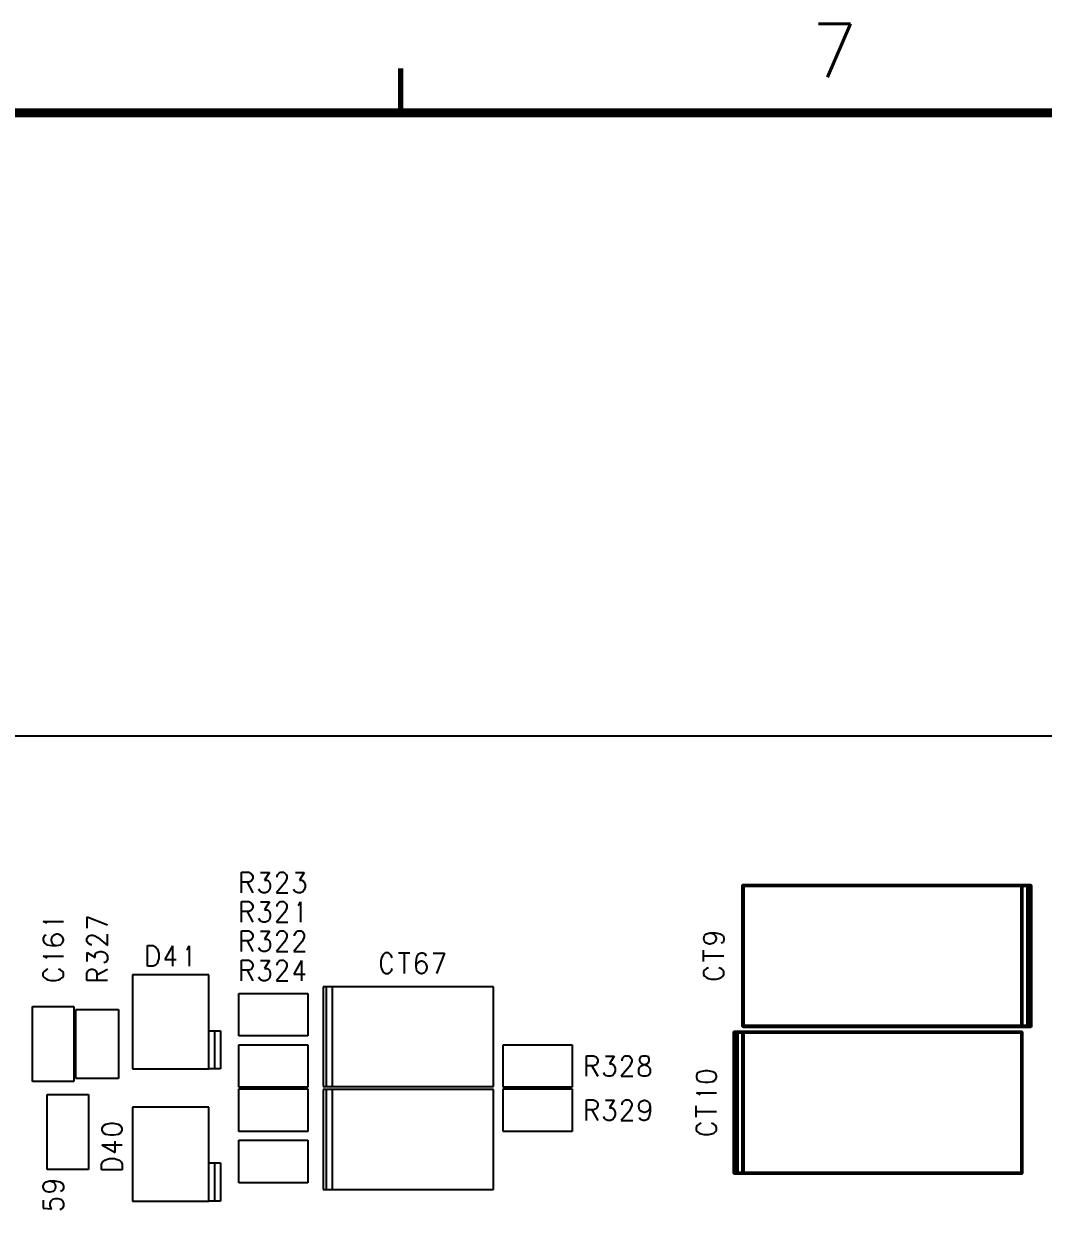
# Model space of a CAD drawing. Extents: x 295 to 953, y 10 to 290.
# Drawn here: x 763.3 to 820.6, y 223.1 to 290 of the extents above; entities that cross this region are included whole.
import ezdxf
from ezdxf.enums import TextEntityAlignment as Align

# ---------------------------------------------------------------- set-up
doc = ezdxf.new("R2010")
doc.units = 0
doc.header["$LTSCALE"] = 5
doc.header["$MEASUREMENT"] = 0
doc.layers.get('0').update_dxf_attribs({"linetype": 'CONTINUOUS', "lineweight": 25})
for name, color, linetype in [('13_C-SILK_GBR', 7, 'CONTINUOUS'), ('문자', 4, 'CONTINUOUS'), ('테두리', 3, 'CONTINUOUS')]:
    doc.layers.add(name, color=color, linetype=linetype)
doc.styles.get("Standard").update_dxf_attribs({"font": 'simplex.shx'})

# ---------------------------------------------------------------- blocks, each defined once
blk = doc.blocks.new('C')
at = {"layer": '테두리'}
for points, const_width in [([(307.5, 287.5), (307.5, 285)], 0.3), ([(15, 285), (15, 15), (405, 15), (405, 285), (15, 285)], 0.5)]:
    blk.add_lwpolyline(points, dxfattribs=dict(at, const_width=const_width))
at = {"layer": '문자'}
blk.add_text('7', height=3, dxfattribs=at).set_placement((331.875, 288.5), align=Align.MIDDLE)

msp = doc.modelspace()

# ---------------------------------------------------------------- linework, layer by layer
at = {"layer": '13_C-SILK_GBR'}
for p, q in [((505.478, 250), (865.178, 250)), ((775.523, 241.173), (775.523, 242.328)), ((775.523, 242.328), (775.932, 242.328)), ((775.932, 241.768), (775.523, 241.768)), ((775.837, 241.768), (776.162, 241.173)), ((775.932, 242.328), (776.066, 242.258)), ((776.066, 241.819), (775.932, 241.768)), ((776.066, 242.258), (776.111, 242.205)), ((776.111, 241.89), (776.066, 241.819)), ((776.111, 242.205), (776.162, 242.1)), ((776.162, 241.994), (776.111, 241.89)), ((776.162, 242.1), (776.162, 241.994)), ((776.594, 242.309), (777.092, 242.309)), ((777.092, 242.309), (776.818, 241.872)), ((776.818, 241.872), (776.959, 241.872)), ((776.959, 241.872), (777.048, 241.819)), ((777.048, 241.819), (777.092, 241.768)), ((777.092, 241.768), (777.143, 241.61)), ((777.94, 241.715), (777.487, 241.173)), ((777.531, 242.1), (777.576, 242.205)), ((777.531, 242.047), (777.531, 242.1)), ((777.576, 242.205), (777.62, 242.258)), ((777.62, 242.258), (777.709, 242.328)), ((777.709, 242.328), (777.896, 242.328)), ((777.896, 242.328), (777.985, 242.258)), ((778.03, 241.89), (777.94, 241.715)), ((777.985, 242.258), (778.03, 242.205)), ((778.03, 242.205), (778.074, 242.1)), ((778.074, 241.994), (778.03, 241.89)), ((778.074, 242.1), (778.074, 241.994)), ((778.558, 242.309), (779.056, 242.309)), ((779.056, 242.309), (778.782, 241.872)), ((778.782, 241.872), (778.922, 241.872)), ((778.922, 241.872), (779.011, 241.819)), ((779.011, 241.819), (779.056, 241.768)), ((779.056, 241.768), (779.107, 241.61)), ((776.549, 241.278), (776.505, 241.382)), ((776.594, 241.225), (776.549, 241.278)), ((776.728, 241.173), (776.594, 241.225)), ((776.87, 241.173), (776.728, 241.173)), ((777.003, 241.225), (776.87, 241.173)), ((777.092, 241.329), (777.003, 241.225)), ((777.143, 241.488), (777.092, 241.329)), ((777.143, 241.61), (777.143, 241.488)), ((777.487, 241.173), (778.125, 241.173)), ((778.513, 241.278), (778.468, 241.382)), ((778.558, 241.225), (778.513, 241.278)), ((778.691, 241.173), (778.558, 241.225)), ((778.833, 241.173), (778.691, 241.173)), ((778.967, 241.225), (778.833, 241.173)), ((779.056, 241.329), (778.967, 241.225)), ((779.107, 241.488), (779.056, 241.329)), ((779.107, 241.61), (779.107, 241.488)), ((803.674, 241.602), (803.699, 241.626)), ((803.699, 241.626), (803.674, 241.602)), ((803.674, 241.585), (803.674, 241.602)), ((803.674, 241.602), (803.674, 241.569)), ((803.674, 233.665), (803.674, 241.585)), ((803.674, 241.569), (803.699, 241.544)), ((803.699, 241.626), (803.732, 241.626)), ((803.715, 241.626), (803.699, 241.626)), ((819.39, 241.626), (803.715, 241.626)), ((803.715, 241.544), (819.39, 241.544)), ((803.732, 241.626), (803.756, 241.602)), ((803.756, 241.585), (803.756, 233.665)), ((819.374, 241.626), (819.349, 241.602)), ((819.349, 241.602), (819.374, 241.626)), ((819.349, 241.602), (819.349, 241.569)), ((819.349, 241.585), (819.349, 241.602)), ((819.349, 233.665), (819.349, 241.585)), ((819.349, 241.569), (819.374, 241.544)), ((819.39, 241.626), (819.374, 241.626)), ((819.374, 241.626), (819.407, 241.626)), ((819.72, 241.626), (819.39, 241.626)), ((819.39, 241.544), (819.72, 241.544)), ((819.39, 241.544), (819.407, 241.544)), ((819.431, 241.602), (819.407, 241.626)), ((819.407, 241.626), (819.431, 241.602)), ((819.407, 241.544), (819.431, 241.569)), ((819.431, 241.569), (819.431, 241.602)), ((819.431, 241.585), (819.431, 233.665)), ((819.704, 241.626), (819.679, 241.602)), ((819.679, 241.602), (819.704, 241.626)), ((819.679, 241.602), (819.679, 241.569)), ((819.679, 241.585), (819.679, 241.602)), ((819.679, 233.665), (819.679, 241.585)), ((819.679, 241.569), (819.704, 241.544)), ((819.72, 241.626), (819.704, 241.626)), ((819.704, 241.626), (819.737, 241.626)), ((819.885, 241.626), (819.72, 241.626)), ((819.72, 241.544), (819.885, 241.544)), ((819.72, 241.544), (819.737, 241.544)), ((819.737, 241.626), (819.761, 241.602)), ((819.761, 241.602), (819.737, 241.626)), ((819.737, 241.544), (819.761, 241.569)), ((819.761, 241.569), (819.761, 241.602)), ((819.761, 241.585), (819.761, 233.665)), ((819.844, 241.602), (819.869, 241.626)), ((819.844, 241.585), (819.844, 241.602)), ((819.844, 233.665), (819.844, 241.585)), ((819.869, 241.626), (819.902, 241.626)), ((819.885, 241.544), (819.902, 241.544)), ((819.926, 241.602), (819.902, 241.626)), ((819.902, 241.626), (819.926, 241.602)), ((819.902, 241.544), (819.926, 241.569)), ((819.926, 241.569), (819.926, 241.602)), ((819.926, 241.585), (819.926, 233.665)), ((775.523, 239.523), (775.523, 240.678)), ((775.523, 240.678), (775.932, 240.678)), ((775.932, 240.678), (776.066, 240.608)), ((776.066, 240.608), (776.111, 240.555)), ((776.111, 240.555), (776.162, 240.45)), ((776.162, 240.344), (776.111, 240.24)), ((776.162, 240.45), (776.162, 240.344)), ((776.594, 240.659), (777.092, 240.659)), ((777.092, 240.659), (776.818, 240.222)), ((777.531, 240.45), (777.576, 240.555)), ((777.531, 240.397), (777.531, 240.45)), ((777.576, 240.555), (777.62, 240.608)), ((777.62, 240.608), (777.709, 240.678)), ((777.709, 240.678), (777.896, 240.678)), ((777.896, 240.678), (777.985, 240.608)), ((777.985, 240.608), (778.03, 240.555)), ((778.03, 240.555), (778.074, 240.45)), ((778.074, 240.344), (778.03, 240.24)), ((778.074, 240.45), (778.074, 240.344)), ((778.718, 240.45), (778.769, 240.503)), ((778.769, 240.503), (778.845, 240.659)), ((778.845, 240.659), (778.845, 239.523)), ((766.856, 239.191), (766.856, 239.829)), ((766.856, 239.829), (767.993, 239.369)), ((775.932, 240.118), (775.523, 240.118)), ((775.837, 240.118), (776.162, 239.523)), ((776.066, 240.169), (775.932, 240.118)), ((776.111, 240.24), (776.066, 240.169)), ((776.549, 239.628), (776.505, 239.732)), ((776.818, 240.222), (776.959, 240.222)), ((776.959, 240.222), (777.048, 240.169)), ((777.092, 239.679), (777.003, 239.575)), ((777.048, 240.169), (777.092, 240.118)), ((777.092, 240.118), (777.143, 239.96)), ((777.143, 239.838), (777.092, 239.679)), ((777.143, 239.96), (777.143, 239.838)), ((777.94, 240.065), (777.487, 239.523)), ((778.03, 240.24), (777.94, 240.065)), ((764.537, 239.491), (764.381, 239.567)), ((764.381, 239.567), (765.518, 239.567)), ((764.59, 239.44), (764.537, 239.491)), ((775.523, 237.873), (775.523, 239.028)), ((775.523, 239.028), (775.932, 239.028)), ((775.932, 239.028), (776.066, 238.958)), ((776.594, 239.575), (776.549, 239.628)), ((776.728, 239.523), (776.594, 239.575)), ((776.594, 239.009), (777.092, 239.009)), ((776.87, 239.523), (776.728, 239.523)), ((777.092, 239.009), (776.818, 238.572)), ((777.003, 239.575), (776.87, 239.523)), ((777.487, 239.523), (778.125, 239.523)), ((777.62, 238.958), (777.709, 239.028)), ((777.709, 239.028), (777.896, 239.028)), ((777.896, 239.028), (777.985, 238.958)), ((778.602, 238.958), (778.691, 239.028)), ((778.691, 239.028), (778.878, 239.028)), ((778.878, 239.028), (778.967, 238.958)), ((764.432, 238.745), (764.381, 238.599)), ((764.381, 238.599), (764.381, 238.503)), ((764.381, 238.503), (764.432, 238.356)), ((764.537, 238.797), (764.432, 238.745)), ((764.432, 238.356), (764.59, 238.254)), ((764.871, 238.694), (764.818, 238.547)), ((764.818, 238.547), (764.818, 238.503)), ((764.818, 238.503), (764.871, 238.356)), ((764.975, 238.797), (764.871, 238.694)), ((764.871, 238.356), (764.975, 238.254)), ((765.133, 238.848), (764.975, 238.797)), ((765.202, 238.848), (765.133, 238.848)), ((765.361, 238.797), (765.202, 238.848)), ((765.465, 238.694), (765.361, 238.797)), ((765.361, 238.254), (765.465, 238.356)), ((765.518, 238.547), (765.465, 238.694)), ((765.465, 238.356), (765.518, 238.503)), ((765.518, 238.503), (765.518, 238.547)), ((766.838, 238.618), (766.907, 238.707)), ((766.838, 238.432), (766.838, 238.618)), ((766.907, 238.343), (766.838, 238.432)), ((766.907, 238.707), (766.96, 238.752)), ((766.96, 238.298), (766.907, 238.343)), ((766.96, 238.752), (767.065, 238.797)), ((767.065, 238.797), (767.171, 238.797)), ((767.171, 238.797), (767.275, 238.752)), ((767.275, 238.752), (767.45, 238.663)), ((767.45, 238.663), (767.993, 238.209)), ((767.993, 238.209), (767.993, 238.848)), ((775.932, 238.468), (775.523, 238.468)), ((775.837, 238.468), (776.162, 237.873)), ((776.066, 238.519), (775.932, 238.468)), ((776.066, 238.958), (776.111, 238.905)), ((776.111, 238.59), (776.066, 238.519)), ((776.111, 238.905), (776.162, 238.8)), ((776.162, 238.694), (776.111, 238.59)), ((776.162, 238.8), (776.162, 238.694)), ((776.818, 238.572), (776.959, 238.572)), ((776.959, 238.572), (777.048, 238.519)), ((777.048, 238.519), (777.092, 238.468)), ((777.092, 238.468), (777.143, 238.31)), ((777.94, 238.415), (777.487, 237.873)), ((777.531, 238.8), (777.576, 238.905)), ((777.531, 238.747), (777.531, 238.8)), ((777.576, 238.905), (777.62, 238.958)), ((778.03, 238.59), (777.94, 238.415)), ((777.985, 238.958), (778.03, 238.905)), ((778.03, 238.905), (778.074, 238.8)), ((778.074, 238.694), (778.03, 238.59)), ((778.074, 238.8), (778.074, 238.694)), ((778.922, 238.415), (778.468, 237.873)), ((778.513, 238.8), (778.558, 238.905)), ((778.513, 238.747), (778.513, 238.8)), ((778.558, 238.905), (778.602, 238.958)), ((779.011, 238.59), (778.922, 238.415)), ((778.967, 238.958), (779.011, 238.905)), ((779.011, 238.905), (779.056, 238.8)), ((779.056, 238.694), (779.011, 238.59)), ((779.056, 238.8), (779.056, 238.694)), ((801.506, 238.627), (801.557, 238.778)), ((801.506, 238.582), (801.506, 238.627)), ((801.557, 238.435), (801.506, 238.582)), ((801.557, 238.778), (801.662, 238.874)), ((801.662, 238.333), (801.557, 238.435)), ((801.662, 238.874), (801.872, 238.925)), ((801.821, 238.288), (801.662, 238.333)), ((801.872, 238.925), (802.047, 238.874)), ((801.872, 238.925), (802.153, 238.925)), ((802.047, 238.333), (801.872, 238.288)), ((802.047, 238.874), (802.153, 238.778)), ((802.153, 238.435), (802.047, 238.333)), ((802.153, 238.925), (802.433, 238.874)), ((802.153, 238.778), (802.205, 238.627)), ((802.205, 238.582), (802.153, 238.435)), ((802.205, 238.627), (802.205, 238.582)), ((802.433, 238.874), (802.59, 238.778)), ((802.59, 238.384), (802.486, 238.333)), ((802.59, 238.778), (802.643, 238.627)), ((802.643, 238.531), (802.59, 238.384)), ((802.643, 238.627), (802.643, 238.531)), ((764.59, 238.254), (764.871, 238.209)), ((764.871, 238.209), (765.133, 238.209)), ((764.975, 238.254), (765.133, 238.209)), ((765.133, 238.209), (765.361, 238.254)), ((766.856, 237.316), (766.856, 237.815)), ((766.856, 237.815), (767.293, 237.541)), ((767.065, 238.254), (766.96, 238.298)), ((767.118, 238.254), (767.065, 238.254)), ((767.293, 237.681), (767.346, 237.77)), ((767.293, 237.541), (767.293, 237.681)), ((767.346, 237.77), (767.397, 237.815)), ((767.397, 237.815), (767.555, 237.866)), ((767.555, 237.866), (767.677, 237.866)), ((767.677, 237.866), (767.836, 237.815)), ((767.836, 237.815), (767.94, 237.726)), ((767.94, 237.726), (767.993, 237.592)), ((770.24, 238.203), (770.558, 238.203)), ((770.24, 237.048), (770.24, 238.203)), ((770.558, 238.203), (770.692, 238.133)), ((770.692, 238.133), (770.781, 238.028)), ((770.781, 238.028), (770.826, 237.922)), ((770.826, 237.922), (770.877, 237.765)), ((770.877, 237.765), (770.877, 237.485)), ((771.642, 238.184), (771.222, 237.432)), ((771.642, 238.184), (771.642, 237.048)), ((772.451, 237.975), (772.502, 238.028)), ((772.502, 238.028), (772.58, 238.184)), ((772.58, 238.184), (772.58, 237.048)), ((776.549, 237.978), (776.505, 238.082)), ((776.594, 237.925), (776.549, 237.978)), ((776.728, 237.873), (776.594, 237.925)), ((776.87, 237.873), (776.728, 237.873)), ((777.003, 237.925), (776.87, 237.873)), ((777.092, 238.029), (777.003, 237.925)), ((777.143, 238.188), (777.092, 238.029)), ((777.143, 238.31), (777.143, 238.188)), ((777.487, 237.873), (778.125, 237.873)), ((778.468, 237.873), (779.107, 237.873)), ((783.527, 237.721), (783.443, 237.615)), ((783.61, 237.79), (783.527, 237.721)), ((783.781, 237.79), (783.61, 237.79)), ((783.866, 237.721), (783.781, 237.79)), ((783.955, 237.615), (783.866, 237.721)), ((784.342, 237.79), (784.981, 237.79)), ((784.661, 237.79), (784.661, 236.635)), ((785.471, 237.721), (785.369, 237.562)), ((785.618, 237.772), (785.471, 237.721)), ((785.714, 237.772), (785.618, 237.772)), ((785.86, 237.721), (785.714, 237.772)), ((785.912, 237.615), (785.86, 237.721)), ((786.306, 237.772), (786.944, 237.772)), ((786.944, 237.772), (786.484, 236.635)), ((801.488, 237.307), (801.488, 237.943)), ((801.872, 238.288), (801.821, 238.288)), ((764.537, 237.528), (764.381, 237.604)), ((764.381, 237.604), (765.518, 237.604)), ((764.59, 237.477), (764.537, 237.528)), ((767.887, 237.272), (767.783, 237.227)), ((767.94, 237.316), (767.887, 237.272)), ((767.993, 237.45), (767.94, 237.316)), ((767.993, 237.592), (767.993, 237.45)), ((770.558, 237.048), (770.24, 237.048)), ((770.692, 237.1), (770.558, 237.048)), ((770.781, 237.204), (770.692, 237.1)), ((770.826, 237.328), (770.781, 237.204)), ((770.877, 237.485), (770.826, 237.328)), ((771.222, 237.432), (771.859, 237.432)), ((775.523, 236.223), (775.523, 237.378)), ((775.523, 237.378), (775.932, 237.378)), ((775.932, 237.378), (776.066, 237.308)), ((776.066, 237.308), (776.111, 237.255)), ((776.111, 237.255), (776.162, 237.15)), ((776.162, 237.044), (776.111, 236.94)), ((776.162, 237.15), (776.162, 237.044)), ((776.594, 237.359), (777.092, 237.359)), ((777.092, 237.359), (776.818, 236.922)), ((777.531, 237.15), (777.576, 237.255)), ((777.531, 237.097), (777.531, 237.15)), ((777.576, 237.255), (777.62, 237.308)), ((777.62, 237.308), (777.709, 237.378)), ((777.709, 237.378), (777.896, 237.378)), ((777.896, 237.378), (777.985, 237.308)), ((777.985, 237.308), (778.03, 237.255)), ((778.03, 237.255), (778.074, 237.15)), ((778.074, 237.044), (778.03, 236.94)), ((778.074, 237.15), (778.074, 237.044)), ((778.889, 237.359), (778.468, 236.607)), ((778.889, 237.359), (778.889, 236.223)), ((783.399, 237.51), (783.361, 237.353)), ((783.361, 237.353), (783.361, 237.072)), ((783.361, 237.072), (783.399, 236.916)), ((783.443, 237.615), (783.399, 237.51)), ((783.999, 237.51), (783.955, 237.615)), ((785.369, 237.562), (785.324, 237.282)), ((785.324, 237.282), (785.324, 237.019)), ((785.369, 237.178), (785.324, 237.019)), ((785.324, 237.019), (785.369, 236.792)), ((785.471, 237.282), (785.369, 237.178)), ((785.618, 237.335), (785.471, 237.282)), ((785.662, 237.335), (785.618, 237.335)), ((785.809, 237.282), (785.662, 237.335)), ((785.912, 237.178), (785.809, 237.282)), ((785.963, 237.019), (785.912, 237.178)), ((785.963, 236.95), (785.963, 237.019)), ((801.488, 237.625), (802.643, 237.625)), ((764.432, 236.751), (764.363, 236.666)), ((764.363, 236.666), (764.363, 236.495)), ((764.363, 236.495), (764.432, 236.412)), ((764.537, 236.84), (764.432, 236.751)), ((764.432, 236.412), (764.537, 236.328)), ((764.643, 236.884), (764.537, 236.84)), ((764.537, 236.328), (764.643, 236.284)), ((765.361, 236.84), (765.237, 236.884)), ((765.237, 236.284), (765.361, 236.328)), ((765.465, 236.751), (765.361, 236.84)), ((765.361, 236.328), (765.465, 236.412)), ((765.518, 236.666), (765.465, 236.751)), ((765.465, 236.412), (765.518, 236.495)), ((765.518, 236.495), (765.518, 236.666)), ((766.838, 236.655), (766.907, 236.788)), ((766.838, 236.246), (766.838, 236.655)), ((766.907, 236.788), (766.96, 236.833)), ((766.96, 236.833), (767.065, 236.884)), ((767.065, 236.884), (767.171, 236.884)), ((767.171, 236.884), (767.275, 236.833)), ((767.275, 236.833), (767.346, 236.788)), ((767.346, 236.788), (767.397, 236.655)), ((767.397, 236.559), (767.993, 236.884)), ((767.397, 236.655), (767.397, 236.246)), ((769.395, 236.553), (769.395, 231.273)), ((773.685, 236.553), (769.395, 236.553)), ((773.685, 231.273), (773.685, 236.553)), ((775.932, 236.818), (775.523, 236.818)), ((775.837, 236.818), (776.162, 236.223)), ((776.066, 236.869), (775.932, 236.818)), ((776.111, 236.94), (776.066, 236.869)), ((776.549, 236.328), (776.505, 236.432)), ((776.594, 236.275), (776.549, 236.328)), ((776.818, 236.922), (776.959, 236.922)), ((776.959, 236.922), (777.048, 236.869)), ((777.092, 236.379), (777.003, 236.275)), ((777.048, 236.869), (777.092, 236.818)), ((777.092, 236.818), (777.143, 236.66)), ((777.143, 236.538), (777.092, 236.379)), ((777.143, 236.66), (777.143, 236.538)), ((777.94, 236.765), (777.487, 236.223)), ((778.03, 236.94), (777.94, 236.765)), ((778.468, 236.607), (779.107, 236.607)), ((783.399, 236.916), (783.443, 236.792)), ((783.443, 236.792), (783.527, 236.688)), ((783.527, 236.688), (783.61, 236.635)), ((783.61, 236.635), (783.781, 236.635)), ((783.781, 236.635), (783.866, 236.688)), ((783.866, 236.688), (783.955, 236.792)), ((783.955, 236.792), (783.999, 236.916)), ((785.369, 236.792), (785.471, 236.688)), ((785.471, 236.688), (785.618, 236.635)), ((785.618, 236.635), (785.662, 236.635)), ((785.662, 236.635), (785.809, 236.688)), ((785.809, 236.688), (785.912, 236.792)), ((785.912, 236.792), (785.963, 236.95)), ((801.557, 236.828), (801.488, 236.746)), ((801.488, 236.746), (801.488, 236.572)), ((801.488, 236.572), (801.557, 236.49)), ((801.662, 236.917), (801.557, 236.828)), ((801.557, 236.49), (801.662, 236.407)), ((801.768, 236.962), (801.662, 236.917)), ((801.662, 236.407), (801.768, 236.363)), ((801.768, 236.363), (801.925, 236.325)), ((801.925, 236.325), (802.205, 236.325)), ((802.205, 236.325), (802.362, 236.363)), ((802.486, 236.917), (802.362, 236.962)), ((802.362, 236.363), (802.486, 236.407)), ((802.59, 236.828), (802.486, 236.917)), ((802.486, 236.407), (802.59, 236.49)), ((802.643, 236.746), (802.59, 236.828)), ((802.59, 236.49), (802.643, 236.572)), ((802.643, 236.572), (802.643, 236.746)), ((764.643, 236.284), (764.8, 236.246)), ((764.8, 236.246), (765.08, 236.246)), ((765.08, 236.246), (765.237, 236.284)), ((767.993, 236.246), (766.838, 236.246)), ((776.728, 236.223), (776.594, 236.275)), ((776.87, 236.223), (776.728, 236.223)), ((777.003, 236.275), (776.87, 236.223)), ((777.487, 236.223), (778.125, 236.223)), ((780.615, 235.893), (780.12, 235.893)), ((780.285, 235.893), (780.12, 235.893)), ((780.12, 235.893), (780.12, 230.283)), ((780.45, 235.893), (780.285, 235.893)), ((780.285, 235.893), (780.285, 230.283)), ((780.615, 235.893), (780.615, 230.283)), ((789.69, 235.893), (780.615, 235.893)), ((789.69, 230.283), (789.69, 235.893)), ((775.376, 233.129), (775.376, 235.521)), ((775.376, 235.521), (779.254, 235.521)), ((779.254, 235.521), (779.254, 233.129)), ((763.785, 230.571), (763.785, 234.779)), ((763.785, 234.779), (766.095, 234.779)), ((766.095, 234.779), (766.095, 230.571)), ((766.219, 234.614), (768.611, 234.614)), ((766.219, 230.736), (766.219, 234.614)), ((768.611, 234.614), (768.611, 230.736)), ((803.699, 233.706), (803.674, 233.682)), ((803.674, 233.682), (803.674, 233.649)), ((803.674, 233.649), (803.699, 233.624)), ((803.699, 233.624), (803.674, 233.649)), ((803.715, 233.706), (803.699, 233.706)), ((819.39, 233.706), (803.715, 233.706)), ((803.756, 233.649), (803.732, 233.624)), ((803.756, 233.665), (803.756, 233.649)), ((819.374, 233.706), (819.349, 233.682)), ((819.349, 233.682), (819.349, 233.649)), ((819.349, 233.649), (819.374, 233.624)), ((819.374, 233.624), (819.349, 233.649)), ((819.39, 233.706), (819.374, 233.706)), ((819.72, 233.706), (819.39, 233.706)), ((819.431, 233.682), (819.407, 233.706)), ((819.407, 233.624), (819.431, 233.649)), ((819.431, 233.649), (819.407, 233.624)), ((819.431, 233.649), (819.431, 233.682)), ((819.431, 233.665), (819.431, 233.649)), ((819.704, 233.706), (819.679, 233.682)), ((819.679, 233.682), (819.679, 233.649)), ((819.679, 233.649), (819.704, 233.624)), ((819.704, 233.624), (819.679, 233.649)), ((819.72, 233.706), (819.704, 233.706)), ((819.885, 233.706), (819.72, 233.706)), ((819.761, 233.682), (819.737, 233.706)), ((819.737, 233.624), (819.761, 233.649)), ((819.761, 233.649), (819.737, 233.624)), ((819.761, 233.649), (819.761, 233.682)), ((819.761, 233.665), (819.761, 233.649)), ((819.869, 233.624), (819.844, 233.649)), ((819.926, 233.682), (819.902, 233.706)), ((819.926, 233.649), (819.902, 233.624)), ((819.902, 233.624), (819.926, 233.649)), ((819.926, 233.649), (819.926, 233.682)), ((819.926, 233.665), (819.926, 233.649)), ((773.685, 233.418), (774.015, 233.418)), ((774.015, 233.418), (774.345, 233.418)), ((774.015, 233.418), (774.015, 231.273)), ((774.345, 233.418), (774.345, 231.273)), ((779.254, 233.129), (775.376, 233.129)), ((803.179, 233.352), (803.204, 233.376)), ((803.204, 233.376), (803.179, 233.352)), ((803.179, 233.335), (803.179, 233.352)), ((803.179, 233.352), (803.179, 233.319)), ((803.179, 225.415), (803.179, 233.335)), ((803.179, 233.319), (803.204, 233.294)), ((803.204, 233.376), (803.237, 233.376)), ((803.22, 233.376), (803.204, 233.376)), ((803.385, 233.376), (803.22, 233.376)), ((803.22, 233.294), (803.385, 233.294)), ((803.237, 233.376), (803.261, 233.352)), ((803.261, 233.335), (803.261, 225.415)), ((803.369, 233.376), (803.344, 233.352)), ((803.344, 233.352), (803.369, 233.376)), ((803.344, 233.352), (803.344, 233.319)), ((803.344, 233.335), (803.344, 233.352)), ((803.344, 225.415), (803.344, 233.335)), ((803.344, 233.319), (803.369, 233.294)), ((803.385, 233.376), (803.369, 233.376)), ((803.369, 233.376), (803.402, 233.376)), ((803.715, 233.376), (803.385, 233.376)), ((803.385, 233.294), (803.402, 233.294)), ((803.385, 233.294), (803.715, 233.294)), ((803.426, 233.352), (803.402, 233.376)), ((803.402, 233.376), (803.426, 233.352)), ((803.402, 233.294), (803.426, 233.319)), ((803.426, 233.319), (803.426, 233.352)), ((803.426, 233.335), (803.426, 225.415)), ((803.699, 233.376), (803.674, 233.352)), ((803.674, 233.352), (803.699, 233.376)), ((803.674, 233.352), (803.674, 233.319)), ((803.674, 233.335), (803.674, 233.352)), ((803.674, 225.415), (803.674, 233.335)), ((803.674, 233.319), (803.699, 233.294)), ((803.732, 233.624), (803.699, 233.624)), ((803.715, 233.376), (803.699, 233.376)), ((803.699, 233.376), (803.732, 233.376)), ((803.715, 233.624), (819.39, 233.624)), ((819.39, 233.376), (803.715, 233.376)), ((803.715, 233.294), (803.732, 233.294)), ((803.715, 233.294), (819.39, 233.294)), ((803.756, 233.352), (803.732, 233.376)), ((803.732, 233.376), (803.756, 233.352)), ((803.732, 233.294), (803.756, 233.319)), ((803.756, 233.319), (803.756, 233.352)), ((803.756, 233.335), (803.756, 225.415)), ((819.349, 233.352), (819.374, 233.376)), ((819.349, 233.335), (819.349, 233.352)), ((819.349, 225.415), (819.349, 233.335)), ((819.407, 233.624), (819.374, 233.624)), ((819.374, 233.376), (819.407, 233.376)), ((819.39, 233.624), (819.72, 233.624)), ((819.39, 233.624), (819.407, 233.624)), ((819.39, 233.294), (819.407, 233.294)), ((819.431, 233.352), (819.407, 233.376)), ((819.407, 233.376), (819.431, 233.352)), ((819.407, 233.294), (819.431, 233.319)), ((819.431, 233.319), (819.431, 233.352)), ((819.431, 233.335), (819.431, 225.415)), ((819.737, 233.624), (819.704, 233.624)), ((819.72, 233.624), (819.885, 233.624)), ((819.72, 233.624), (819.737, 233.624)), ((819.902, 233.624), (819.869, 233.624)), ((819.885, 233.624), (819.902, 233.624)), ((775.376, 230.241), (775.376, 232.634)), ((775.376, 232.634), (779.254, 232.634)), ((779.254, 232.634), (779.254, 230.241)), ((790.226, 230.241), (790.226, 232.634)), ((790.226, 232.634), (794.104, 232.634)), ((794.104, 232.634), (794.104, 230.241)), ((794.911, 230.86), (794.911, 232.015)), ((794.911, 232.015), (795.32, 232.015)), ((795.32, 232.015), (795.454, 231.946)), ((795.454, 231.946), (795.498, 231.893)), ((795.498, 231.893), (795.549, 231.787)), ((795.549, 231.682), (795.498, 231.578)), ((795.549, 231.787), (795.549, 231.682)), ((795.982, 231.997), (796.48, 231.997)), ((796.48, 231.997), (796.206, 231.56)), ((796.919, 231.787), (796.963, 231.893)), ((796.919, 231.735), (796.919, 231.787)), ((796.963, 231.893), (797.008, 231.946)), ((797.008, 231.946), (797.097, 232.015)), ((797.097, 232.015), (797.283, 232.015)), ((797.283, 232.015), (797.372, 231.946)), ((797.372, 231.946), (797.417, 231.893)), ((797.417, 231.893), (797.462, 231.787)), ((797.462, 231.682), (797.417, 231.578)), ((797.462, 231.787), (797.462, 231.682)), ((797.945, 231.946), (797.9, 231.84)), ((797.9, 231.84), (797.9, 231.735)), ((797.9, 231.735), (797.945, 231.612)), ((798.079, 231.997), (797.945, 231.946)), ((798.265, 231.997), (798.079, 231.997)), ((798.399, 231.946), (798.265, 231.997)), ((798.443, 231.84), (798.399, 231.946)), ((798.399, 231.612), (798.443, 231.735)), ((798.443, 231.735), (798.443, 231.84)), ((769.395, 231.273), (773.685, 231.273)), ((774.015, 231.273), (773.685, 231.273)), ((774.345, 231.273), (774.015, 231.273)), ((795.32, 231.456), (794.911, 231.456)), ((795.224, 231.456), (795.549, 230.86)), ((795.454, 231.507), (795.32, 231.456)), ((795.498, 231.578), (795.454, 231.507)), ((795.937, 230.966), (795.892, 231.07)), ((795.982, 230.913), (795.937, 230.966)), ((796.206, 231.56), (796.346, 231.56)), ((796.346, 231.56), (796.435, 231.507)), ((796.48, 231.017), (796.391, 230.913)), ((796.435, 231.507), (796.48, 231.456)), ((796.48, 231.456), (796.531, 231.297)), ((796.531, 231.175), (796.48, 231.017)), ((796.531, 231.297), (796.531, 231.175)), ((797.328, 231.403), (796.874, 230.86)), ((797.417, 231.578), (797.328, 231.403)), ((797.856, 231.244), (797.9, 231.35)), ((797.856, 231.07), (797.856, 231.244)), ((797.9, 230.966), (797.856, 231.07)), ((797.9, 231.35), (797.99, 231.456)), ((797.945, 230.913), (797.9, 230.966)), ((797.945, 231.612), (798.034, 231.56)), ((797.99, 231.456), (798.125, 231.507)), ((798.034, 231.56), (798.221, 231.507)), ((798.125, 231.507), (798.31, 231.56)), ((798.221, 231.507), (798.354, 231.456)), ((798.31, 231.56), (798.399, 231.612)), ((798.354, 231.456), (798.443, 231.35)), ((798.443, 230.966), (798.399, 230.913)), ((798.443, 231.35), (798.494, 231.244)), ((798.494, 231.07), (798.443, 230.966)), ((798.494, 231.244), (798.494, 231.07)), ((801.144, 231.027), (801.093, 230.893)), ((801.303, 231.116), (801.144, 231.027)), ((801.583, 231.167), (801.303, 231.116)), ((801.74, 231.167), (801.583, 231.167)), ((802.021, 231.116), (801.74, 231.167)), ((802.177, 231.027), (802.021, 231.116)), ((802.23, 230.893), (802.177, 231.027)), ((766.095, 230.571), (763.785, 230.571)), ((768.611, 230.736), (766.219, 230.736)), ((796.115, 230.86), (795.982, 230.913)), ((796.257, 230.86), (796.115, 230.86)), ((796.391, 230.913), (796.257, 230.86)), ((796.874, 230.86), (797.513, 230.86)), ((798.079, 230.86), (797.945, 230.913)), ((798.265, 230.86), (798.079, 230.86)), ((798.399, 230.913), (798.265, 230.86)), ((801.093, 230.893), (801.093, 230.802)), ((801.093, 230.802), (801.144, 230.662)), ((801.144, 230.662), (801.303, 230.573)), ((801.303, 230.573), (801.583, 230.528)), ((801.583, 230.528), (801.74, 230.528)), ((801.74, 230.528), (802.021, 230.573)), ((802.021, 230.573), (802.177, 230.662)), ((802.177, 230.662), (802.23, 230.802)), ((802.23, 230.802), (802.23, 230.893)), ((764.61, 229.829), (766.92, 229.829)), ((764.61, 225.621), (764.61, 229.829)), ((766.92, 229.829), (766.92, 225.621)), ((779.254, 230.241), (775.376, 230.241)), ((775.376, 227.766), (775.376, 230.159)), ((775.376, 230.159), (779.254, 230.159)), ((779.254, 230.159), (779.254, 227.766)), ((780.12, 230.283), (780.285, 230.283)), ((780.615, 230.118), (780.12, 230.118)), ((780.285, 230.118), (780.12, 230.118)), ((780.12, 230.118), (780.12, 224.508)), ((780.285, 230.283), (780.615, 230.283)), ((780.45, 230.118), (780.285, 230.118)), ((780.285, 230.118), (780.285, 224.508)), ((780.615, 230.283), (789.69, 230.283)), ((780.615, 230.118), (780.615, 224.508)), ((789.69, 230.118), (780.615, 230.118)), ((789.69, 224.508), (789.69, 230.118)), ((794.104, 230.241), (790.226, 230.241)), ((790.226, 227.766), (790.226, 230.159)), ((790.226, 230.159), (794.104, 230.159)), ((794.104, 230.159), (794.104, 227.766)), ((801.25, 229.847), (801.093, 229.923)), ((801.093, 229.923), (802.23, 229.923)), ((801.303, 229.796), (801.25, 229.847)), ((769.395, 229.128), (769.395, 223.848)), ((773.685, 229.128), (769.395, 229.128)), ((773.685, 223.848), (773.685, 229.128)), ((794.911, 228.385), (794.911, 229.54)), ((794.911, 229.54), (795.32, 229.54)), ((795.32, 228.981), (794.911, 228.981)), ((795.224, 228.981), (795.549, 228.385)), ((795.32, 229.54), (795.454, 229.471)), ((795.454, 229.032), (795.32, 228.981)), ((795.454, 229.471), (795.498, 229.418)), ((795.498, 229.103), (795.454, 229.032)), ((795.498, 229.418), (795.549, 229.312)), ((795.549, 229.207), (795.498, 229.103)), ((795.549, 229.312), (795.549, 229.207)), ((795.982, 229.522), (796.48, 229.522)), ((796.48, 229.522), (796.206, 229.085)), ((796.206, 229.085), (796.346, 229.085)), ((796.346, 229.085), (796.435, 229.032)), ((796.435, 229.032), (796.48, 228.981)), ((796.48, 228.981), (796.531, 228.822)), ((796.919, 229.312), (796.963, 229.418)), ((796.919, 229.26), (796.919, 229.312)), ((796.963, 229.418), (797.008, 229.471)), ((797.008, 229.471), (797.097, 229.54)), ((797.097, 229.54), (797.283, 229.54)), ((797.283, 229.54), (797.372, 229.471)), ((797.417, 229.103), (797.328, 228.928)), ((797.372, 229.471), (797.417, 229.418)), ((797.417, 229.418), (797.462, 229.312)), ((797.462, 229.207), (797.417, 229.103)), ((797.462, 229.312), (797.462, 229.207)), ((797.856, 229.207), (797.9, 229.365)), ((797.856, 229.156), (797.856, 229.207)), ((797.9, 228.981), (797.856, 229.156)), ((797.9, 229.365), (798.003, 229.471)), ((798.003, 228.875), (797.9, 228.981)), ((798.003, 229.471), (798.15, 229.522)), ((798.15, 229.522), (798.194, 229.522)), ((798.194, 229.522), (798.348, 229.471)), ((798.348, 229.471), (798.443, 229.365)), ((798.443, 228.981), (798.348, 228.875)), ((798.443, 229.365), (798.494, 229.156)), ((798.494, 229.156), (798.443, 228.981)), ((798.494, 229.156), (798.494, 228.875)), ((801.075, 228.565), (801.075, 229.203)), ((795.937, 228.491), (795.892, 228.595)), ((795.982, 228.438), (795.937, 228.491)), ((796.115, 228.385), (795.982, 228.438)), ((796.257, 228.385), (796.115, 228.385)), ((796.391, 228.438), (796.257, 228.385)), ((796.48, 228.542), (796.391, 228.438)), ((796.531, 228.7), (796.48, 228.542)), ((796.531, 228.822), (796.531, 228.7)), ((797.328, 228.928), (796.874, 228.385)), ((796.874, 228.385), (797.513, 228.385)), ((797.952, 228.438), (797.9, 228.542)), ((798.098, 228.385), (797.952, 228.438)), ((798.15, 228.822), (798.003, 228.875)), ((798.194, 228.385), (798.098, 228.385)), ((798.194, 228.822), (798.15, 228.822)), ((798.348, 228.875), (798.194, 228.822)), ((798.348, 228.438), (798.194, 228.385)), ((798.443, 228.595), (798.348, 228.438)), ((798.494, 228.875), (798.443, 228.595)), ((801.075, 228.883), (802.23, 228.883)), ((767.732, 228.06), (767.681, 227.926)), ((767.681, 227.926), (767.681, 227.837)), ((767.681, 227.837), (767.732, 227.697)), ((767.89, 228.149), (767.732, 228.06)), ((767.732, 227.697), (767.89, 227.608)), ((768.171, 228.2), (767.89, 228.149)), ((768.328, 228.2), (768.171, 228.2)), ((768.608, 228.149), (768.328, 228.2)), ((768.765, 228.06), (768.608, 228.149)), ((768.608, 227.608), (768.765, 227.697)), ((768.818, 227.926), (768.765, 228.06)), ((768.765, 227.697), (768.818, 227.837)), ((768.818, 227.837), (768.818, 227.926)), ((779.254, 227.766), (775.376, 227.766)), ((794.104, 227.766), (790.226, 227.766)), ((801.144, 228.088), (801.075, 228.004)), ((801.075, 228.004), (801.075, 227.832)), ((801.075, 227.832), (801.144, 227.75)), ((801.25, 228.177), (801.144, 228.088)), ((801.144, 227.75), (801.25, 227.666)), ((801.356, 228.222), (801.25, 228.177)), ((801.25, 227.666), (801.356, 227.621)), ((801.356, 227.621), (801.512, 227.583)), ((801.793, 227.583), (801.95, 227.621)), ((802.073, 228.177), (801.95, 228.222)), ((801.95, 227.621), (802.073, 227.666)), ((802.177, 228.088), (802.073, 228.177)), ((802.073, 227.666), (802.177, 227.75)), ((802.23, 228.004), (802.177, 228.088)), ((802.177, 227.75), (802.23, 227.832)), ((802.23, 227.832), (802.23, 228.004)), ((767.681, 227.002), (768.433, 226.582)), ((767.681, 227.002), (768.818, 227.002)), ((767.89, 227.608), (768.171, 227.563)), ((768.171, 227.563), (768.328, 227.563)), ((768.328, 227.563), (768.608, 227.608)), ((768.433, 226.582), (768.433, 227.218)), ((775.376, 224.879), (775.376, 227.271)), ((775.376, 227.271), (779.254, 227.271)), ((779.254, 227.271), (779.254, 224.879)), ((801.512, 227.583), (801.793, 227.583)), ((766.92, 225.621), (764.61, 225.621)), ((767.663, 225.918), (767.732, 226.052)), ((767.663, 225.6), (767.663, 225.918)), ((767.732, 226.052), (767.837, 226.141)), ((767.837, 226.141), (767.943, 226.186)), ((767.943, 226.186), (768.1, 226.237)), ((768.1, 226.237), (768.38, 226.237)), ((768.38, 226.237), (768.537, 226.186)), ((768.537, 226.186), (768.661, 226.141)), ((768.661, 226.141), (768.765, 226.052)), ((768.765, 226.052), (768.818, 225.918)), ((768.818, 225.918), (768.818, 225.6)), ((773.685, 225.993), (774.015, 225.993)), ((774.015, 225.993), (774.345, 225.993)), ((774.015, 225.993), (774.015, 223.848)), ((774.345, 225.993), (774.345, 223.848)), ((764.537, 224.928), (764.747, 224.979)), ((764.747, 224.979), (764.922, 224.928)), ((764.747, 224.979), (765.028, 224.979)), ((765.028, 224.979), (765.308, 224.928)), ((768.818, 225.6), (767.663, 225.6)), ((803.204, 225.456), (803.179, 225.432)), ((803.179, 225.432), (803.179, 225.399)), ((803.179, 225.399), (803.204, 225.374)), ((803.204, 225.374), (803.179, 225.399)), ((803.22, 225.456), (803.204, 225.456)), ((803.237, 225.374), (803.204, 225.374)), ((803.385, 225.456), (803.22, 225.456)), ((803.22, 225.374), (803.385, 225.374)), ((803.261, 225.399), (803.237, 225.374)), ((803.261, 225.415), (803.261, 225.399)), ((803.369, 225.456), (803.344, 225.432)), ((803.344, 225.432), (803.344, 225.399)), ((803.369, 225.374), (803.344, 225.399)), ((803.344, 225.399), (803.369, 225.374)), ((803.385, 225.456), (803.369, 225.456)), ((803.402, 225.374), (803.369, 225.374)), ((803.715, 225.456), (803.385, 225.456)), ((803.385, 225.374), (803.402, 225.374)), ((803.385, 225.374), (803.715, 225.374)), ((803.426, 225.432), (803.402, 225.456)), ((803.402, 225.374), (803.426, 225.399)), ((803.426, 225.399), (803.402, 225.374)), ((803.426, 225.399), (803.426, 225.432)), ((803.426, 225.415), (803.426, 225.399)), ((803.699, 225.456), (803.674, 225.432)), ((803.674, 225.432), (803.674, 225.399)), ((803.674, 225.399), (803.699, 225.374)), ((803.699, 225.374), (803.674, 225.399)), ((803.715, 225.456), (803.699, 225.456)), ((803.732, 225.374), (803.699, 225.374)), ((819.39, 225.456), (803.715, 225.456)), ((803.715, 225.374), (803.732, 225.374)), ((803.715, 225.374), (819.39, 225.374)), ((803.756, 225.432), (803.732, 225.456)), ((803.732, 225.374), (803.756, 225.399)), ((803.756, 225.399), (803.732, 225.374)), ((803.756, 225.399), (803.756, 225.432)), ((803.756, 225.415), (803.756, 225.399)), ((819.374, 225.374), (819.349, 225.399)), ((819.407, 225.374), (819.374, 225.374)), ((819.39, 225.374), (819.407, 225.374)), ((819.431, 225.432), (819.407, 225.456)), ((819.431, 225.399), (819.407, 225.374)), ((819.407, 225.374), (819.431, 225.399)), ((819.431, 225.399), (819.431, 225.432)), ((819.431, 225.415), (819.431, 225.399)), ((764.381, 224.679), (764.432, 224.833)), ((764.381, 224.635), (764.381, 224.679)), ((764.432, 224.488), (764.381, 224.635)), ((764.432, 224.833), (764.537, 224.928)), ((764.537, 224.385), (764.432, 224.488)), ((764.696, 224.341), (764.537, 224.385)), ((764.747, 224.341), (764.696, 224.341)), ((764.922, 224.385), (764.747, 224.341)), ((764.922, 224.928), (765.028, 224.833)), ((765.028, 224.488), (764.922, 224.385)), ((765.028, 224.833), (765.08, 224.679)), ((765.08, 224.635), (765.028, 224.488)), ((765.08, 224.679), (765.08, 224.635)), ((765.308, 224.928), (765.465, 224.833)), ((765.465, 224.437), (765.361, 224.385)), ((765.465, 224.833), (765.518, 224.679)), ((765.518, 224.583), (765.465, 224.437)), ((765.518, 224.679), (765.518, 224.583)), ((779.254, 224.879), (775.376, 224.879)), ((780.12, 224.508), (780.285, 224.508)), ((780.285, 224.508), (780.615, 224.508)), ((780.615, 224.508), (789.69, 224.508)), ((764.381, 223.902), (764.381, 223.448)), ((764.765, 223.717), (764.818, 223.857)), ((764.765, 223.582), (764.765, 223.717)), ((764.818, 223.857), (764.922, 223.947)), ((764.922, 223.947), (765.08, 223.998)), ((765.08, 223.998), (765.202, 223.998)), ((765.202, 223.998), (765.361, 223.947)), ((765.361, 223.947), (765.465, 223.857)), ((765.465, 223.857), (765.518, 223.717)), ((765.518, 223.717), (765.518, 223.582)), ((769.395, 223.848), (773.685, 223.848)), ((774.015, 223.848), (773.685, 223.848)), ((774.345, 223.848), (774.015, 223.848)), ((764.381, 223.448), (764.871, 223.404)), ((764.818, 223.448), (764.765, 223.582)), ((764.871, 223.404), (764.818, 223.448)), ((765.412, 223.404), (765.308, 223.359)), ((765.465, 223.448), (765.412, 223.404)), ((765.518, 223.582), (765.465, 223.448))]:
    msp.add_line(p, q, dxfattribs=at)

# ---------------------------------------------------------------- block references
msp.add_blockref('C', (476.978, 0))

doc.saveas('drawing.dxf')
